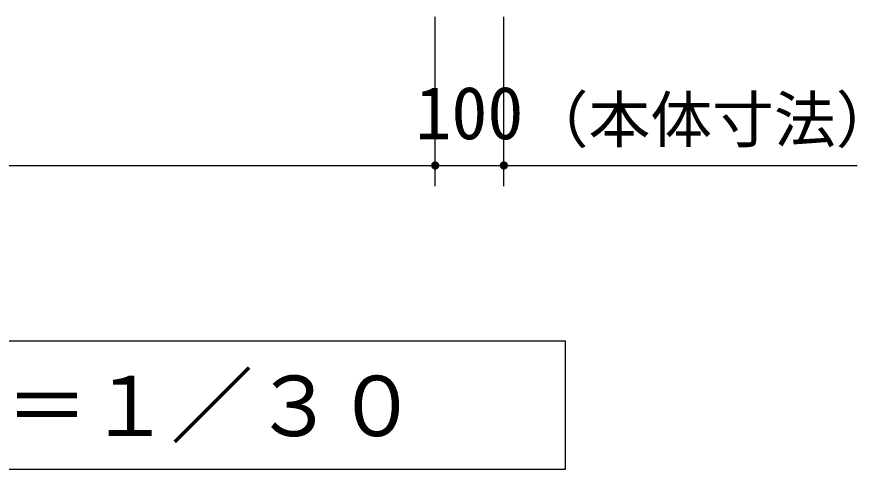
# Model space of a CAD drawing. Units: millimetres, scale not verified. Extents: x -8910 to 8910, y -6308 to 6308.
# Drawn here: x 1229 to 2452, y -4958 to -4299 of the extents above; entities that cross this region are included whole.
import ezdxf
from ezdxf.enums import TextEntityAlignment as Align

# ---------------------------------------------------------------- set-up
doc = ezdxf.new("R2010")
doc.units = ezdxf.units.MM
doc.header["$LTSCALE"] = 30
doc.layers.add('0-1_機器', color=2, linetype='Continuous', lineweight=25)
doc.layers.add('0-9_製作', color=5, linetype='Continuous', lineweight=25)
doc.styles.add('ＭＳ ゴシック', font='')
doc.styles.get('ＭＳ ゴシック').set_extended_font_data('MS Gothic')

msp = doc.modelspace()

# ---------------------------------------------------------------- linework, layer by layer
at = {"layer": '0-1_機器'}
for p, q in [((338.02, -4515.69), (1838.02, -4515.69)), ((1838.02, -4515.69), (1938.02, -4515.69))]:
    msp.add_line(p, q, dxfattribs=at)
at = {"layer": '0-1_機器', "color": 3}
msp.add_lwpolyline([(2027.59, -4957.71), (2027.59, -4771.4), (-1.74, -4771.4), (-1.74, -4957.71)], close=True, dxfattribs=at)
at = {"layer": '0-9_製作', "color": 2}
for p, q in [((1838.02, -4545.69), (1838.02, -4299.4)), ((1938.02, -4545.69), (1938.02, -4299.4)), ((1938.02, -4515.69), (2452.21, -4515.69))]:
    msp.add_line(p, q, dxfattribs=at)
at = {"layer": '0-9_製作'}
for points in [[(1832.02, -4515.69), (1838.02, -4509.69), (1838.02, -4515.69)], [(1832.03, -4515.31), (1838.02, -4509.69), (1832.02, -4515.69)], [(1832.12, -4514.57), (1838.02, -4509.69), (1832.03, -4515.31)], [(1832.31, -4513.84), (1838.02, -4509.69), (1832.12, -4514.57)], [(1832.59, -4513.13), (1838.02, -4509.69), (1832.31, -4513.84)], [(1832.95, -4512.47), (1838.02, -4509.69), (1832.59, -4513.13)], [(1833.4, -4511.86), (1838.02, -4509.69), (1832.95, -4512.47)], [(1833.91, -4511.32), (1838.02, -4509.69), (1833.4, -4511.86)], [(1833.91, -4511.32), (1837.27, -4509.74), (1838.02, -4509.69)], [(1834.49, -4510.84), (1837.27, -4509.74), (1833.91, -4511.32)], [(1834.49, -4510.84), (1836.53, -4509.88), (1837.27, -4509.74)], [(1835.13, -4510.43), (1836.53, -4509.88), (1834.49, -4510.84)], [(1835.13, -4510.43), (1835.81, -4510.11), (1836.53, -4509.88)], [(1838.02, -4509.69), (1843.28, -4512.8), (1838.02, -4515.69)], [(1838.02, -4509.69), (1842.87, -4512.16), (1843.28, -4512.8)], [(1838.02, -4509.69), (1842.39, -4511.58), (1842.87, -4512.16)], [(1838.02, -4509.69), (1841.84, -4511.07), (1842.39, -4511.58)], [(1838.02, -4509.69), (1841.23, -4510.62), (1841.84, -4511.07)], [(1838.02, -4509.69), (1840.57, -4510.26), (1841.23, -4510.62)], [(1838.02, -4509.69), (1839.87, -4509.98), (1840.57, -4510.26)], [(1838.02, -4509.69), (1839.14, -4509.8), (1839.87, -4509.98)], [(1838.02, -4509.69), (1838.39, -4509.7), (1839.14, -4509.8)], [(1838.02, -4515.69), (1843.28, -4512.8), (1843.6, -4513.48)], [(1932.02, -4515.69), (1938.02, -4509.69), (1938.02, -4515.69)], [(1932.03, -4515.31), (1938.02, -4509.69), (1932.02, -4515.69)], [(1932.13, -4514.57), (1938.02, -4509.69), (1932.03, -4515.31)], [(1932.31, -4513.84), (1938.02, -4509.69), (1932.13, -4514.57)], [(1932.59, -4513.13), (1938.02, -4509.69), (1932.31, -4513.84)], [(1932.95, -4512.47), (1938.02, -4509.69), (1932.59, -4513.13)], [(1933.4, -4511.86), (1938.02, -4509.69), (1932.95, -4512.47)], [(1933.91, -4511.32), (1938.02, -4509.69), (1933.4, -4511.86)], [(1933.91, -4511.32), (1937.27, -4509.74), (1938.02, -4509.69)], [(1934.49, -4510.84), (1937.27, -4509.74), (1933.91, -4511.32)], [(1934.49, -4510.84), (1936.53, -4509.88), (1937.27, -4509.74)], [(1935.13, -4510.43), (1936.53, -4509.88), (1934.49, -4510.84)], [(1935.13, -4510.43), (1935.81, -4510.11), (1936.53, -4509.88)], [(1938.02, -4509.69), (1943.28, -4512.8), (1938.02, -4515.69)], [(1938.02, -4509.69), (1942.87, -4512.16), (1943.28, -4512.8)], [(1938.02, -4509.69), (1942.39, -4511.58), (1942.87, -4512.16)], [(1938.02, -4509.69), (1941.84, -4511.07), (1942.39, -4511.58)], [(1938.02, -4509.69), (1941.24, -4510.62), (1941.84, -4511.07)], [(1938.02, -4509.69), (1940.57, -4510.26), (1941.24, -4510.62)], [(1938.02, -4509.69), (1939.87, -4509.98), (1940.57, -4510.26)], [(1938.02, -4509.69), (1939.14, -4509.8), (1939.87, -4509.98)], [(1938.02, -4509.69), (1938.4, -4509.7), (1939.14, -4509.8)], [(1938.02, -4515.69), (1943.28, -4512.8), (1943.6, -4513.48)], [(1832.44, -4517.9), (1832.02, -4515.69), (1838.02, -4515.69)], [(1832.21, -4517.18), (1832.02, -4515.69), (1832.44, -4517.9)], [(1832.07, -4516.44), (1832.02, -4515.69), (1832.21, -4517.18)], [(1832.44, -4517.9), (1838.02, -4515.69), (1832.76, -4518.58)], [(1832.76, -4518.58), (1838.02, -4515.69), (1833.16, -4519.22)], [(1833.16, -4519.22), (1838.02, -4515.69), (1833.64, -4519.8)], [(1833.64, -4519.8), (1838.02, -4515.69), (1834.19, -4520.31)], [(1834.19, -4520.31), (1838.02, -4515.69), (1834.8, -4520.76)], [(1834.8, -4520.76), (1838.02, -4515.69), (1835.46, -4521.12)], [(1835.46, -4521.12), (1838.02, -4515.69), (1836.16, -4521.4)], [(1836.16, -4521.4), (1838.02, -4515.69), (1836.89, -4521.58)], [(1836.89, -4521.58), (1838.02, -4515.69), (1837.64, -4521.68)], [(1837.64, -4521.68), (1838.02, -4515.69), (1838.02, -4521.69)], [(1838.02, -4515.69), (1843.6, -4513.48), (1843.83, -4514.2)], [(1838.02, -4515.69), (1843.83, -4514.2), (1843.97, -4514.94)], [(1838.02, -4515.69), (1843.97, -4514.94), (1844.02, -4515.69)], [(1838.02, -4515.69), (1842.64, -4519.51), (1838.02, -4521.69)], [(1838.02, -4515.69), (1843.08, -4518.9), (1842.64, -4519.51)], [(1838.02, -4515.69), (1843.45, -4518.24), (1843.08, -4518.9)], [(1838.02, -4515.69), (1843.72, -4517.54), (1843.45, -4518.24)], [(1838.02, -4515.69), (1843.91, -4516.81), (1843.72, -4517.54)], [(1838.02, -4515.69), (1844.01, -4516.07), (1843.91, -4516.81)], [(1838.02, -4515.69), (1844.02, -4515.69), (1844.01, -4516.07)], [(1838.02, -4521.69), (1842.64, -4519.51), (1842.13, -4520.06)], [(1838.02, -4521.69), (1842.13, -4520.06), (1838.77, -4521.64)], [(1838.77, -4521.64), (1842.13, -4520.06), (1841.54, -4520.54)], [(1838.77, -4521.64), (1841.54, -4520.54), (1839.51, -4521.5)], [(1839.51, -4521.5), (1841.54, -4520.54), (1840.91, -4520.95)], [(1839.51, -4521.5), (1840.91, -4520.95), (1840.23, -4521.27)], [(1932.44, -4517.9), (1932.02, -4515.69), (1938.02, -4515.69)], [(1932.21, -4517.18), (1932.02, -4515.69), (1932.44, -4517.9)], [(1932.07, -4516.44), (1932.02, -4515.69), (1932.21, -4517.18)], [(1932.44, -4517.9), (1938.02, -4515.69), (1932.76, -4518.58)], [(1932.76, -4518.58), (1938.02, -4515.69), (1933.17, -4519.22)], [(1933.17, -4519.22), (1938.02, -4515.69), (1933.65, -4519.8)], [(1933.65, -4519.8), (1938.02, -4515.69), (1934.2, -4520.31)], [(1934.2, -4520.31), (1938.02, -4515.69), (1934.81, -4520.76)], [(1934.81, -4520.76), (1938.02, -4515.69), (1935.47, -4521.12)], [(1935.47, -4521.12), (1938.02, -4515.69), (1936.17, -4521.4)], [(1936.17, -4521.4), (1938.02, -4515.69), (1936.9, -4521.58)], [(1936.9, -4521.58), (1938.02, -4515.69), (1937.64, -4521.68)], [(1937.64, -4521.68), (1938.02, -4515.69), (1938.02, -4521.69)], [(1938.02, -4515.69), (1943.6, -4513.48), (1943.83, -4514.2)], [(1938.02, -4515.69), (1943.83, -4514.2), (1943.97, -4514.94)], [(1938.02, -4515.69), (1943.97, -4514.94), (1944.02, -4515.69)], [(1938.02, -4515.69), (1942.64, -4519.51), (1938.02, -4521.69)], [(1938.02, -4515.69), (1943.09, -4518.9), (1942.64, -4519.51)], [(1938.02, -4515.69), (1943.45, -4518.24), (1943.09, -4518.9)], [(1938.02, -4515.69), (1943.73, -4517.54), (1943.45, -4518.24)], [(1938.02, -4515.69), (1943.91, -4516.81), (1943.73, -4517.54)], [(1938.02, -4515.69), (1944.01, -4516.07), (1943.91, -4516.81)], [(1938.02, -4515.69), (1944.02, -4515.69), (1944.01, -4516.07)], [(1938.02, -4521.69), (1942.64, -4519.51), (1942.13, -4520.06)], [(1938.02, -4521.69), (1942.13, -4520.06), (1938.77, -4521.64)], [(1938.77, -4521.64), (1942.13, -4520.06), (1941.55, -4520.54)], [(1938.77, -4521.64), (1941.55, -4520.54), (1939.51, -4521.5)], [(1939.51, -4521.5), (1941.55, -4520.54), (1940.91, -4520.95)], [(1939.51, -4521.5), (1940.91, -4520.95), (1940.23, -4521.27)]]:
    msp.add_solid(points, dxfattribs=at)

# ---------------------------------------------------------------- texts
at = {"layer": '0-1_機器', "color": 4, "style": 'ＭＳ ゴシック'}
for s, height, p in [('100', 76.98, (1809.27, -4500.69)), ('Ｓ＝１／３０', 87.98, (1093.06, -4936.01))]:
    msp.add_text(s, height=height, dxfattribs=at).set_placement(p, align=Align.BOTTOM_LEFT)
at = {"layer": '0-9_製作', "color": 4, "style": 'ＭＳ ゴシック'}
msp.add_text('（本体寸法）', height=65.98, dxfattribs=at).set_placement((1971.11, -4501.81), align=Align.BOTTOM_LEFT)

doc.saveas('drawing.dxf')
